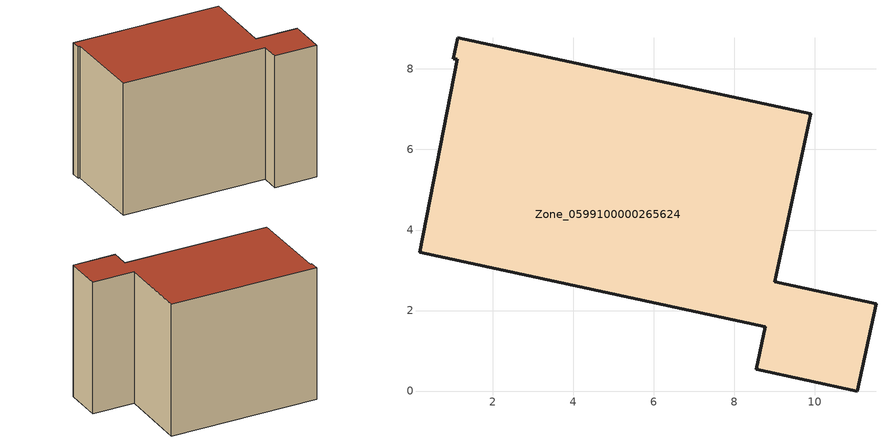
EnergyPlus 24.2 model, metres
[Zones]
Zone_0599100000265624
 floor ground (C_G): 1.02,8.25 1.13,8.77 9.9,6.89 9,2.71 11.52,2.17 11.06,0 8.54,0.54 8.77,1.6 0.18,3.45 1.12,8.24 z0
 wall outside (C_F): 8.54,0.54 11.06,0 11.52,2.17 9,2.71 9.9,6.89 1.13,8.77 1.02,8.25 1.12,8.24 0.18,3.45 8.77,1.6 8.54,0.54 z0:8.15
 roof outside (C_R): 1.13,8.77 1.02,8.25 1.12,8.24 0.18,3.45 8.77,1.6 8.54,0.54 11.06,0 11.52,2.17 9,2.71 9.9,6.89 z8.15
[BUILDING]
Pand.0599100000265624: North Axis=0; Terrain=City; Loads Convergence Tolerance Value=0.04; Temperature Convergence Tolerance Value=0.4; Solar Distribution=FullExterior; Maximum Number of Warmup Days=25; Minimum Number of Warmup Days=1
[Site:Location]
Rotterdam.The.Hague.AP_ZH_NLD Design_Conditions: Latitude=51.96; Longitude=4.45; Time Zone=1; Elevation=-4.5
[SITE:GROUNDTEMPERATURE:BUILDINGSURFACE]
18, 18, 18, 18, 18, 18, 18, 18, 18, 18, 18, 18
[MATERIAL] Thermal Absorptance=0.9; Solar Absorptance=0.7; Visible Absorptance=0.7
Name | Roughness | Thickness | Conductivity | Density | Specific Heat
G.TI.1975-1991 | MediumSmooth | 0.15 | 0.288461 | 540 | 1210
F.TI.1975-1991 | Rough | 0.3 | 0.230769 | 1920 | 840
R.TI.1975-1991 | MediumRough | 0.2 | 0.153846 | 1500 | 1000
[CONSTRUCTION]
C_G: G.TI.1975-1991
C_F: F.TI.1975-1991
C_R: R.TI.1975-1991
[ZONE]
Zone_0599100000265624: Type=1; Multiplier=1; Ceiling Height=Autocalculate; Volume=Autocalculate; Floor Area=autocalculate; Part of Total Floor Area=Yes
[ZONEINFILTRATION:DESIGNFLOWRATE]
Infil_Zone_0599100000265624: Zone or ZoneList or Space or SpaceList=Zone_0599100000265624; Schedule=AlwaysOn; Design Flow Rate Calculation Method=Flow/Area; Flow Rate per Floor Area=0.003; Constant Term Coefficient=1; Temperature Term Coefficient=0; Velocity Term Coefficient=0; Velocity Squared Term Coefficient=0
[HVACTEMPLATE:ZONE:IDEALLOADSAIRSYSTEM]
Zone_0599100000265624: Maximum Heating Supply Air Temperature=50; Minimum Cooling Supply Air Temperature=13; Maximum Heating Supply Air Humidity Ratio=0.0156; Minimum Cooling Supply Air Humidity Ratio=0.0077; Heating Limit=NoLimit; Cooling Limit=NoLimit; Dehumidification Control Type=ConstantSensibleHeatRatio; Cooling Sensible Heat Ratio=0.7; Dehumidification Setpoint=60; Humidification Control Type=None; Humidification Setpoint=30; Outdoor Air Method=None; Outdoor Air Flow Rate per Person=0.00944; Outdoor Air Flow Rate per Zone Floor Area=0; Outdoor Air Flow Rate per Zone=0; Demand Controlled Ventilation Type=None; Outdoor Air Economizer Type=NoEconomizer; Heat Recovery Type=None; Sensible Heat Recovery Effectiveness=0.7; Latent Heat Recovery Effectiveness=0.65
[ZONECONTROL:THERMOSTAT]
ThermostatControl_Zone_0599100000265624: Zone or ZoneList=Zone_0599100000265624; Control Type Schedule=DualSetpointControlType; Control 1=Thermostat_Zone_0599100000265624; Temperature Difference Between Cutout And Setpoint=0
[THERMOSTATSETPOINT:DUALSETPOINT]
Thermostat_Zone_0599100000265624: Heating Setpoint Temperature Schedule=HeatingSetpoint_Zone_0599100000265624; Cooling Setpoint Temperature Schedule=CoolingSetpoint_Zone_0599100000265624
[SCHEDULE:COMPACT]
HeatingSetpoint_Zone_0599100000265624: Through: 12/31, For: AllDays, Until: 24:00, 21
CoolingSetpoint_Zone_0599100000265624: Through: 12/31, For: AllDays, Until: 24:00, 24
DualSetpointControlType: Through: 12/31, For: AllDays, Until: 24:00, 4
AlwaysOn: Through: 12/31, For: AllDays, Until: 24:00, 1
